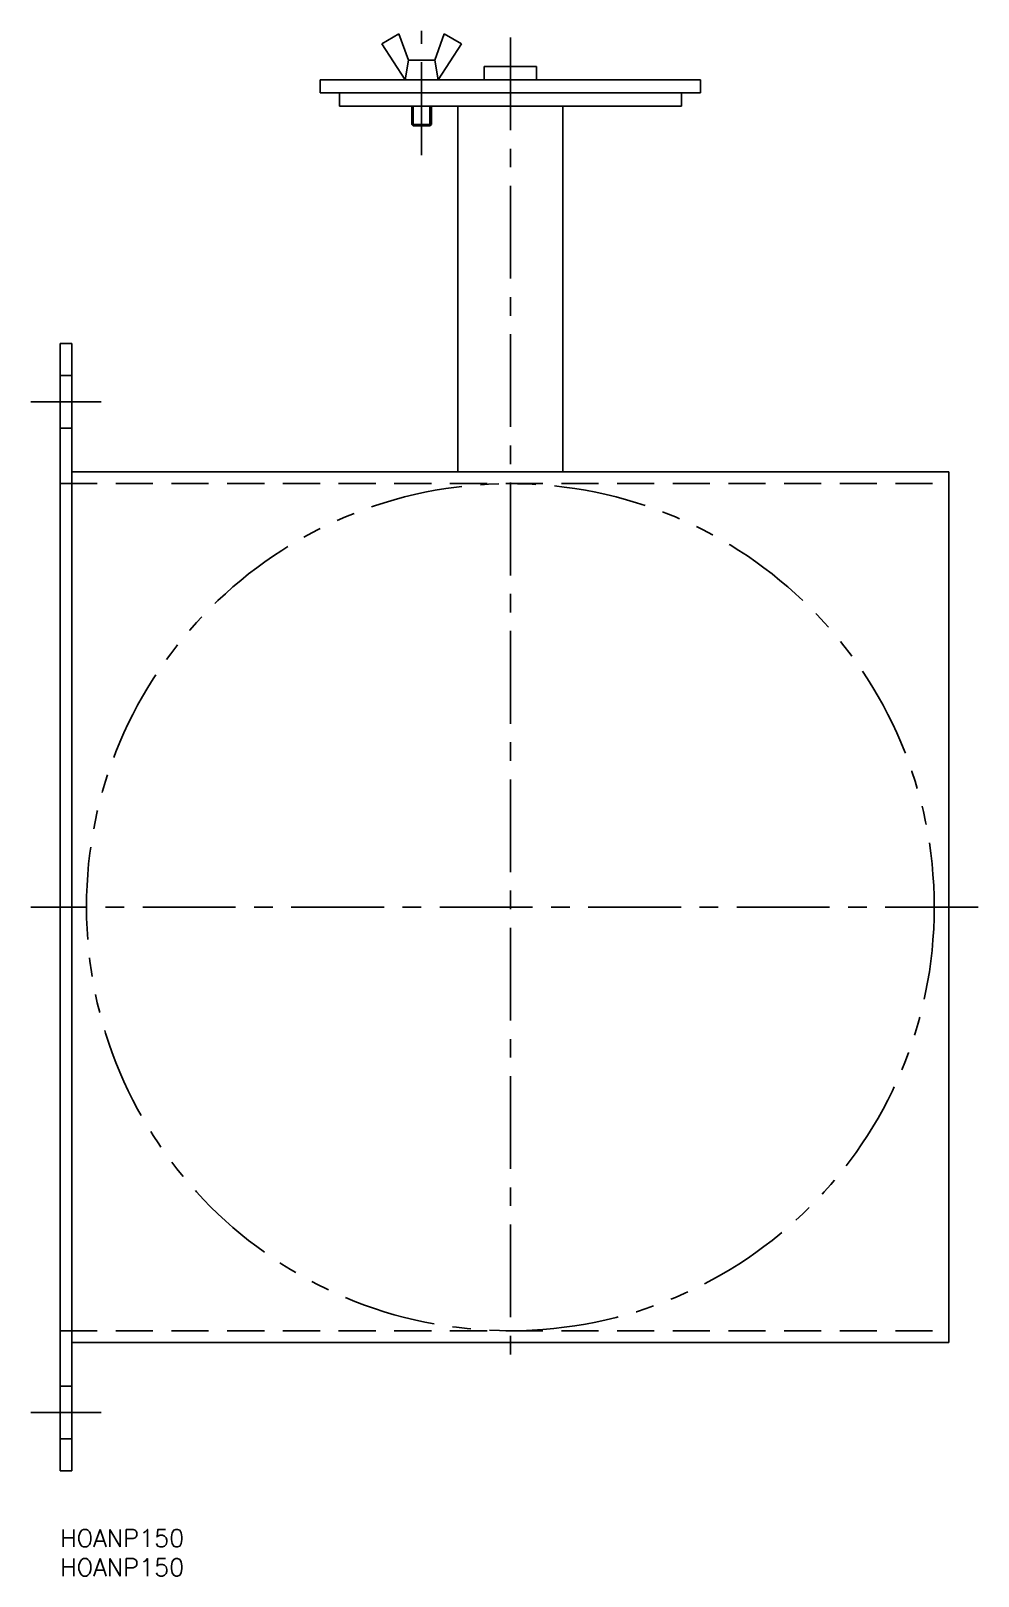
# Model space of a CAD drawing. Extents: x -5 to 157, y -8 to 257.
import ezdxf

# ---------------------------------------------------------------- set-up
doc = ezdxf.new("R2010")
doc.units = 0
doc.header["$LTSCALE"] = 0.5
for name, pattern in [('CENTER', [50.8, 31.75, -6.35, 6.35, -6.35]), ('DASHED', [19.05, 12.7, -6.35]), ('PHANTOM', [63.5, 31.75, -6.35, 6.35, -6.35, 6.35, -6.35])]:
    doc.linetypes.add(name, pattern=pattern)
for name, color, linetype in [('MSM_CENTER', 1, 'CENTER'), ('MSM_CONTINUOUS', 7, 'CONTINUOUS'), ('MSM_DASHED', 4, 'DASHED'), ('MSM_IMAGINARY', 6, 'PHANTOM'), ('MSM_NARROW', 5, 'CONTINUOUS'), ('MSM_PART_NUMBER', 7, 'CONTINUOUS')]:
    doc.layers.add(name, color=color, linetype=linetype)
doc.styles.get("Standard").update_dxf_attribs({"font": 'txt.shx', "height": 3, "bigfont": 'bigfont.shx'})

# ---------------------------------------------------------------- blocks, each defined once
blk = doc.blocks.new('*U2')
at = {"layer": 'MSM_PART_NUMBER'}
blk.add_text('HOANP150', height=3, dxfattribs=at).set_placement((0, -3))
blk = doc.blocks.new('*U3')
at = {"layer": 'MSM_PART_NUMBER'}
blk.add_text('HOANP150', height=3, dxfattribs=at).set_placement((0, -8))

msp = doc.modelspace()

# ---------------------------------------------------------------- linework, layer by layer
at = {"layer": 'MSM_CENTER'}
for p, q in [((61.81, 235.25), (61.81, 256.5)), ((77, 255.38), (77, 27)), ((-5, 193), (7, 193)), ((157, 106.5), (-5, 106.5)), ((-5, 20), (7, 20))]:
    msp.add_line(p, q, dxfattribs=at)
at = {"layer": 'MSM_CONTINUOUS'}
for p, q in [((57.92, 256), (55, 254.31)), ((55, 254.31), (59, 248.13)), ((59.56, 251.5), (57.92, 256)), ((64.06, 251.5), (65.7, 256)), ((68.62, 254.31), (64.63, 248.13)), ((65.7, 256), (68.62, 254.31)), ((59, 248.13), (59.56, 251.5)), ((64.06, 251.5), (59.56, 251.5)), ((64.06, 251.5), (64.63, 248.13)), ((72.5, 248.13), (72.5, 250.38)), ((72.5, 250.38), (81.5, 250.38)), ((81.5, 250.38), (81.5, 248.13)), ((109.5, 248.13), (44.5, 248.13)), ((44.5, 248.13), (44.5, 245.88)), ((109.5, 245.88), (109.5, 248.13)), ((44.5, 245.88), (109.5, 245.88)), ((47.75, 245.88), (47.75, 243.63)), ((47.75, 243.63), (106.25, 243.63)), ((60.13, 243.63), (60.13, 240.5)), ((63.5, 240.5), (63.5, 243.63)), ((68, 243.63), (68, 181)), ((86, 181), (86, 243.63)), ((106.25, 243.63), (106.25, 245.88)), ((60.38, 240.25), (60.13, 240.5)), ((60.13, 240.5), (63.5, 240.5)), ((60.38, 240.25), (63.25, 240.25)), ((63.25, 240.25), (63.5, 240.5)), ((0, 203), (0, 10)), ((0, 203), (2, 203)), ((2, 203), (2, 10)), ((2, 181), (152, 181)), ((152, 181), (152, 32)), ((2, 32), (152, 32)), ((0, 10), (2, 10))]:
    msp.add_line(p, q, dxfattribs=at)
at = {"layer": 'MSM_DASHED'}
for p, q in [((0, 197.5), (2, 197.5)), ((0, 188.5), (2, 188.5)), ((0, 179), (152, 179)), ((0, 34), (152, 34)), ((0, 24.5), (2, 24.5)), ((0, 15.5), (2, 15.5))]:
    msp.add_line(p, q, dxfattribs=at)
at = {"layer": 'MSM_IMAGINARY'}
msp.add_circle((77, 106.5), 72.5, dxfattribs=at)
at = {"layer": 'MSM_NARROW'}
for p, q in [((60.38, 243.63), (60.38, 240.25)), ((63.25, 240.25), (63.25, 243.63))]:
    msp.add_line(p, q, dxfattribs=at)

# ---------------------------------------------------------------- block references
at = {"layer": 'MSM_CONTINUOUS'}
for name in ['*U2', '*U3']:
    msp.add_blockref(name, (0, 0), dxfattribs=at)

doc.saveas('drawing.dxf')
